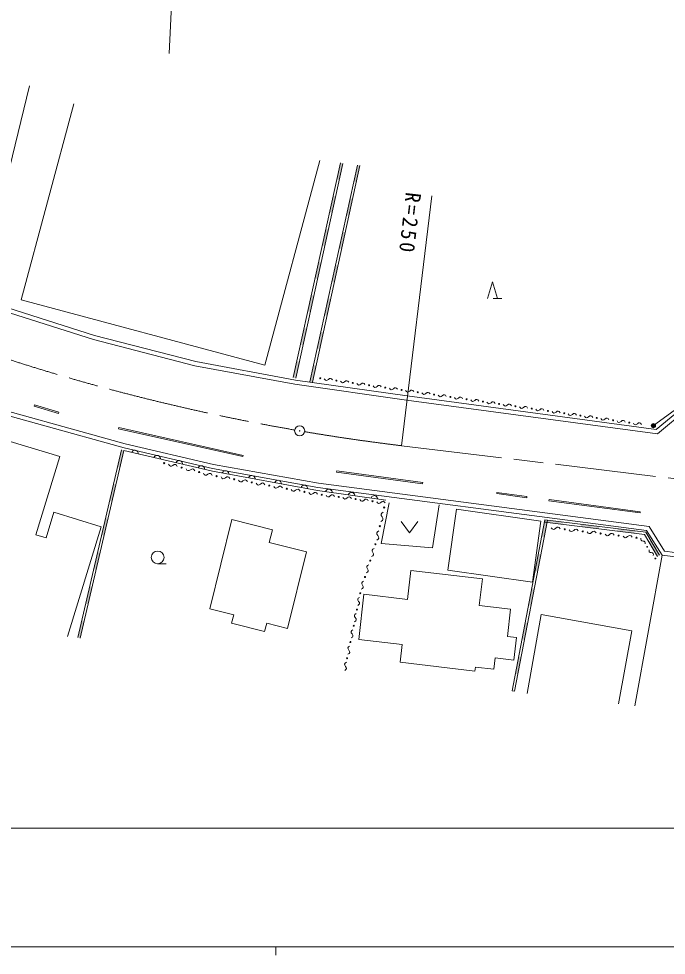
# Model space of a CAD drawing. Units: millimetres, scale not verified. Extents: x 40000 to 680000, y 20000 to 380000.
# Drawn here: x 137330 to 214537, y 204000 to 315685 of the extents above; entities that cross this region are included whole.
import ezdxf

# ---------------------------------------------------------------- set-up
doc = ezdxf.new("R2010")
doc.units = ezdxf.units.MM
doc.header["$LTSCALE"] = 1000
doc.linetypes.add('CHAIN', pattern=[18.5, 12, -1.5, 3.5, -1.5])
for name, color, linetype, lineweight in [('M-BGD', 7, 'Continuous', 13), ('M-BMK', 2, 'CHAIN', 13), ('M-BMK-SRVR', 3, 'Continuous', 13), ('M-STR-HTXT', 7, 'Continuous', 13), ('M-TTL-BAND', 7, 'Continuous', 13)]:
    doc.layers.add(name, color=color, linetype=linetype, lineweight=lineweight)
doc.styles.add('ＭＳ ゴシック', font='')
doc.styles.get('ＭＳ ゴシック').set_extended_font_data('MS Gothic')

msp = doc.modelspace()

# ---------------------------------------------------------------- hatches: boundary and pattern name
at = {"layer": 'M-BGD'}
for points in [[(175686, 298504), (175254, 296533), (175547, 296469), (175979, 298440)], [(177573, 296177), (178009, 298164), (177716, 298228), (177280, 296241)], [(174822, 294563), (174390, 292592), (174683, 292527), (175115, 294498)], [(176702, 292202), (177138, 294190), (176845, 294254), (176409, 292267)], [(173958, 290621), (173526, 288650), (173819, 288586), (174251, 290557)], [(175831, 288228), (176267, 290215), (175974, 290279), (175538, 288292)], [(173094, 286679), (172662, 284708), (172955, 284644), (173387, 286615)], [(174960, 284253), (175396, 286241), (175103, 286305), (174667, 284318)], [(172230, 282737), (171798, 280766), (172091, 280702), (172523, 282673)], [(174089, 280279), (174524, 282266), (174231, 282330), (173796, 280343)], [(171366, 278795), (170934, 276824), (171227, 276760), (171659, 278731)], [(173218, 276305), (173653, 278292), (173360, 278356), (172925, 276369)], [(170502, 274853), (170070, 272883), (170363, 272818), (170795, 274789)], [(172347, 272330), (172782, 274317), (172489, 274382), (172054, 272394)], [(149403, 262168), (149877, 264203), (149585, 264271), (149111, 262236)], [(148455, 258097), (148929, 260133), (148637, 260201), (148163, 258165)], [(147507, 254027), (147981, 256062), (147689, 256130), (147214, 254095)], [(200076, 255936), (199683, 253896), (199978, 253840), (200371, 255880)], [(202235, 255669), (200076, 255936), (200040, 255639), (202198, 255372)], [(206551, 255135), (204393, 255402), (204356, 255105), (206514, 254838)], [(210867, 254601), (208709, 254868), (208672, 254571), (210830, 254304)], [(213743, 251694), (212688, 253469), (212430, 253316), (213485, 251541)], [(146558, 249956), (147033, 251992), (146740, 252060), (146266, 250024)], [(199290, 251856), (198897, 249816), (199191, 249759), (199584, 251800)], [(145610, 245886), (146084, 247921), (145792, 247989), (145318, 245954)], [(198503, 247776), (198110, 245736), (198405, 245679), (198798, 247719)], [(144662, 241815), (145136, 243851), (144844, 243919), (144370, 241883)], [(197717, 243696), (197324, 241656), (197618, 241599), (198011, 243639)], [(196930, 239616), (196537, 237576), (196832, 237519), (197225, 239559)]]:
    msp.add_hatch(color=256, dxfattribs=at).paths.add_polyline_path(points)

# ---------------------------------------------------------------- linework, layer by layer
for p, q in [((138612, 307690), (132434, 282336)), ((173214, 298777), (166657, 274355)), ((175686, 298504), (170070, 272883)), ((175979, 298440), (170363, 272818)), ((172054, 272394), (177716, 298228)), ((172347, 272330), (178009, 298164)), ((193908, 282305), (194948, 282305)), ((139226, 269632), (139183, 269489)), ((142066, 268621), (139183, 269489)), ((142109, 268765), (139226, 269632)), ((213006, 267162), (216802, 269937)), ((142109, 268765), (142066, 268621)), ((149250, 266930), (149218, 266784)), ((164075, 263617), (149250, 266930)), ((164043, 263471), (149218, 266784)), ((142215, 263481), (136323, 265281)), ((144370, 241883), (149585, 264271)), ((144662, 241815), (149877, 264203)), ((164075, 263617), (164043, 263471)), ((139365, 254151), (142215, 263481)), ((175246, 261758), (175225, 261610)), ((185481, 260219), (175225, 261610)), ((185501, 260368), (175246, 261758)), ((185501, 260368), (185481, 260219)), ((194340, 259197), (194320, 259048)), ((197915, 258715), (194340, 259197)), ((197895, 258566), (194320, 259048)), ((197915, 258715), (197895, 258566)), ((200546, 258200), (200566, 258349)), ((211423, 256749), (200546, 258200)), ((211443, 256897), (200566, 258349)), ((211443, 256897), (211423, 256749)), ((140583, 253779), (141513, 256822)), ((141513, 256822), (147160, 255097)), ((200076, 255936), (196144, 235536)), ((200371, 255880), (196438, 235479)), ((200076, 255936), (200040, 255639)), ((212106, 254448), (200076, 255936)), ((143159, 241999), (147160, 255097)), ((167574, 254749), (167197, 253240)), ((211923, 254168), (200040, 255639)), ((139365, 254151), (140583, 253779)), ((213485, 251541), (211923, 254168)), ((213743, 251694), (212106, 254448)), ((167197, 253240), (171660, 252125)), ((171660, 252125), (169378, 242985)), ((210795, 233749), (214030, 251719)), ((153893, 250680), (154893, 250680)), ((183673, 246443), (184079, 249901)), ((184079, 249901), (192618, 248900)), ((192618, 248900), (192245, 245709)), ((177862, 241648), (178495, 247050)), ((183673, 246443), (178495, 247050)), ((192245, 245709), (195976, 245272)), ((162958, 244588), (160096, 245303)), ((195976, 245272), (195593, 242007)), ((162713, 243607), (162958, 244588)), ((166648, 242624), (162713, 243607)), ((166893, 243605), (166648, 242624)), ((169378, 242985), (166893, 243605)), ((210428, 242689), (208861, 233985)), ((183040, 241042), (177862, 241648)), ((195593, 242007), (196692, 241879)), ((196692, 241879), (196378, 239197)), ((182794, 238939), (183040, 241042)), ((194146, 239459), (193988, 238108)), ((196378, 239197), (194146, 239459)), ((191725, 237893), (182794, 238939)), ((191781, 238366), (191725, 237893)), ((193988, 238108), (191781, 238366)), ((196144, 235536), (196438, 235479))]:
    msp.add_line(p, q, dxfattribs=at)
for points in [[(563360, 311932), (547383, 307527), (473119, 293255), (346790, 268424), (319843, 262968), (308737, 260959), (300718, 259979), (290958, 259208), (275621, 259643), (259039, 261197), (224766, 264801), (221634, 268319), (217045, 269114), (213497, 266190), (183566, 270212), (170238, 272103), (158334, 274301), (146226, 277442), (132073, 281926), (123300, 285402), (115383, 288709), (78929, 304515)], [(563212, 312410), (547269, 308014), (473024, 293746), (346692, 268914), (319749, 263459), (308663, 261453), (300668, 260477), (290946, 259708), (275651, 260143), (259088, 261694), (225011, 265278), (221891, 268782), (216905, 269646), (213347, 266715), (183636, 270707), (170318, 272597), (158443, 274789), (146365, 277923), (132241, 282397), (123489, 285866), (115579, 289169), (79128, 304973)], [(166657, 274355), (137632, 282147), (143910, 305531)], [(74307, 293883), (111004, 277913), (126616, 271312), (130403, 269935), (149906, 264496), (160435, 262036), (173001, 259795), (183009, 258474), (212187, 254669), (214030, 251719), (220606, 250882), (224905, 253494), (257873, 249584), (274634, 248212), (287487, 247785), (297717, 248161), (309986, 249630), (322302, 251613), (376571, 262480), (398839, 266879), (487570, 284132), (549482, 296095), (561206, 298981), (566844, 300721)], [(74506, 294342), (111201, 278372), (126798, 271777), (130555, 270412), (150030, 264980), (160536, 262526), (173077, 260290), (183074, 258970), (212486, 255134), (214329, 252185), (220496, 251400), (224793, 254011), (257923, 250082), (274663, 248711), (287486, 248285), (297678, 248660)], [(193228, 282305), (193828, 284305), (194428, 282305)], [(173762, 272746), (173867, 272612), (173982, 272556), (174109, 272577), (174247, 272676), (174385, 272775), (174512, 272796), (174628, 272740), (174732, 272606)], [(175702, 272467), (175806, 272333), (175922, 272277), (176049, 272298), (176187, 272397), (176325, 272496), (176451, 272517), (176567, 272461), (176672, 272327)], [(177641, 272188), (177746, 272054), (177861, 271998), (177988, 272019), (178126, 272118), (178264, 272217), (178391, 272238), (178506, 272182), (178611, 272048)], [(179581, 271909), (179685, 271775), (179801, 271719), (179928, 271740), (180066, 271839), (180204, 271938), (180330, 271960), (180446, 271903), (180551, 271769)], [(181520, 271630), (181625, 271496), (181740, 271440), (181867, 271461), (182005, 271560), (182143, 271659), (182270, 271681), (182386, 271624), (182490, 271491)], [(183460, 271351), (183564, 271217), (183680, 271161), (183807, 271182), (183945, 271281), (184083, 271380), (184209, 271402), (184325, 271345), (184430, 271212)], [(185399, 271072), (185504, 270938), (185619, 270882), (185746, 270903), (185884, 271002), (186022, 271101), (186149, 271123), (186265, 271066), (186369, 270933)], [(187339, 270793), (187443, 270659), (187559, 270603), (187686, 270624), (187824, 270723), (187962, 270822), (188088, 270844), (188204, 270787), (188309, 270654)], [(189278, 270514), (189383, 270380), (189498, 270324), (189625, 270345), (189763, 270444), (189901, 270543), (190028, 270565), (190144, 270508), (190248, 270375)], [(191218, 270235), (191322, 270101), (191438, 270045), (191565, 270066), (191703, 270165), (191841, 270264), (191967, 270286), (192083, 270229), (192188, 270096)], [(193157, 269956), (193262, 269822), (193377, 269766), (193504, 269788), (193642, 269886), (193780, 269985), (193907, 270007), (194023, 269951), (194127, 269817)], [(195097, 269677), (195201, 269543), (195317, 269487), (195444, 269509), (195582, 269607), (195720, 269706), (195847, 269728), (195962, 269672), (196067, 269538)], [(197036, 269398), (197141, 269264), (197256, 269208), (197383, 269230), (197521, 269329), (197659, 269427), (197786, 269449), (197902, 269393), (198006, 269259)], [(198976, 269119), (199080, 268985), (199196, 268929), (199323, 268951), (199461, 269050), (199599, 269148), (199725, 269170), (199841, 269114), (199946, 268980)], [(200915, 268840), (201020, 268707), (201136, 268650), (201262, 268672), (201400, 268771), (201538, 268870), (201665, 268891), (201781, 268835), (201885, 268701)], [(202855, 268561), (202959, 268428), (203075, 268371), (203202, 268393), (203340, 268492), (203478, 268591), (203604, 268612), (203720, 268556), (203825, 268422)], [(204794, 268282), (204899, 268149), (205014, 268092), (205141, 268114), (205279, 268213), (205417, 268312), (205544, 268333), (205660, 268277), (205764, 268143)], [(206734, 268003), (206838, 267870), (206954, 267813), (207081, 267835), (207219, 267934), (207357, 268033), (207484, 268054), (207599, 267998), (207704, 267864)], [(208673, 267724), (208778, 267591), (208894, 267534), (209020, 267556), (209158, 267655), (209296, 267754), (209423, 267775), (209539, 267719), (209643, 267585)], [(210613, 267446), (210717, 267312), (210833, 267255), (210960, 267277), (211098, 267376), (211236, 267475), (211363, 267496), (211478, 267440), (211583, 267306)], [(149877, 264203), (160427, 261726), (172950, 259439), (181086, 258282)], [(151586, 263802), (151576, 263903), (151548, 263992), (151488, 264088), (151421, 264153), (151335, 264206), (151211, 264235), (151110, 264226), (151021, 264198), (150925, 264138), (150860, 264071), (150807, 263985)], [(154223, 263183), (154214, 263284), (154185, 263373), (154126, 263469), (154059, 263534), (153973, 263587), (153848, 263616), (153747, 263607), (153659, 263578), (153562, 263519), (153497, 263452), (153444, 263366)], [(155190, 262554), (155289, 262396), (155408, 262321), (155549, 262330), (155711, 262422), (155873, 262513), (156014, 262522), (156134, 262447), (156233, 262289)], [(156861, 262564), (156851, 262664), (156823, 262753), (156763, 262850), (156696, 262915), (156610, 262968), (156486, 262997), (156385, 262988), (156296, 262959), (156200, 262900), (156135, 262833), (156082, 262747)], [(157275, 262024), (157374, 261866), (157493, 261791), (157634, 261799), (157796, 261891), (157959, 261983), (158100, 261992), (158219, 261917), (158318, 261759)], [(159498, 261945), (159489, 262045), (159460, 262134), (159401, 262230), (159334, 262295), (159248, 262348), (159123, 262378), (159022, 262368), (158934, 262340), (158837, 262280), (158772, 262214), (158719, 262127)], [(159360, 261494), (159459, 261335), (159578, 261260), (159719, 261269), (159882, 261361), (160044, 261453), (160185, 261461), (160304, 261387), (160403, 261228)], [(162386, 261368), (162372, 261469), (162339, 261556), (162275, 261649), (162205, 261711), (162116, 261759), (161990, 261782), (161890, 261768), (161803, 261735), (161710, 261671), (161648, 261601), (161599, 261512)], [(161449, 261041), (161557, 260892), (161681, 260827), (161819, 260846), (161972, 260948), (162125, 261050), (162264, 261069), (162387, 261003), (162495, 260854)], [(163542, 260667), (163650, 260518), (163773, 260453), (163912, 260472), (164065, 260574), (164218, 260676), (164356, 260695), (164480, 260629), (164588, 260480)], [(165517, 260797), (165503, 260897), (165470, 260984), (165405, 261077), (165335, 261139), (165247, 261187), (165121, 261210), (165020, 261196), (164933, 261163), (164840, 261099), (164778, 261029), (164730, 260940)], [(165634, 260293), (165743, 260144), (165866, 260079), (166004, 260098), (166158, 260200), (166311, 260302), (166449, 260321), (166572, 260255), (166681, 260106)], [(168647, 260225), (168633, 260325), (168600, 260412), (168536, 260505), (168466, 260567), (168377, 260615), (168251, 260638), (168151, 260624), (168064, 260591), (167971, 260527), (167909, 260457), (167860, 260368)], [(167727, 259919), (167835, 259770), (167959, 259705), (168097, 259724), (168250, 259826), (168404, 259928), (168542, 259947), (168665, 259881), (168773, 259732)], [(169820, 259545), (169928, 259396), (170051, 259331), (170190, 259350), (170343, 259452), (170496, 259554), (170635, 259573), (170758, 259507), (170866, 259358)], [(171778, 259653), (171764, 259753), (171731, 259840), (171666, 259933), (171596, 259995), (171508, 260044), (171382, 260067), (171282, 260052), (171194, 260019), (171101, 259955), (171040, 259885), (170991, 259796)], [(171913, 259171), (172021, 259022), (172144, 258957), (172282, 258976), (172436, 259078), (172589, 259180), (172727, 259199), (172850, 259133), (172959, 258984)], [(174702, 259190), (174684, 259289), (174647, 259375), (174579, 259466), (174507, 259524), (174416, 259570), (174290, 259588), (174190, 259569), (174104, 259533), (174014, 259465), (173955, 259393), (173910, 259302)], [(177414, 258804), (177396, 258904), (177359, 258990), (177291, 259080), (177219, 259139), (177128, 259184), (177002, 259202), (176902, 259184), (176816, 259148), (176726, 259080), (176667, 259007), (176622, 258917)], [(173967, 258855), (174077, 258718), (174198, 258661), (174329, 258685), (174471, 258790), (174612, 258895), (174743, 258919), (174864, 258863), (174975, 258725)], [(175983, 258596), (176093, 258459), (176214, 258402), (176345, 258427), (176486, 258531), (176628, 258636), (176759, 258660), (176880, 258604), (176990, 258467)], [(177998, 258337), (178109, 258200), (178230, 258143), (178361, 258168), (178502, 258272), (178644, 258377), (178775, 258401), (178896, 258345), (179006, 258208)], [(180126, 258419), (180108, 258518), (180071, 258604), (180003, 258695), (179931, 258754), (179840, 258799), (179714, 258817), (179614, 258799), (179528, 258762), (179438, 258694), (179379, 258622), (179334, 258531)], [(180014, 258078), (180125, 257941), (180245, 257885), (180377, 257909), (180518, 258013), (180660, 258118), (180791, 258142), (180912, 258086), (181022, 257949)], [(181515, 257939), (180527, 253086), (186655, 252573), (187478, 257720)], [(160096, 245303), (162755, 255953), (167574, 254749)], [(180770, 256835), (180605, 256727), (180529, 256597), (180542, 256448), (180644, 256279), (180746, 256109), (180759, 255960), (180683, 255831), (180518, 255722)], [(182912, 255719), (183912, 254359), (184912, 255719)], [(201901, 254862), (201782, 255006), (201653, 255064), (201515, 255037), (201366, 254924), (201217, 254812), (201079, 254785), (200950, 254843), (200832, 254987)], [(204039, 254611), (203920, 254755), (203791, 254814), (203653, 254787), (203504, 254674), (203355, 254561), (203217, 254534), (203088, 254593), (202970, 254737)], [(180266, 254609), (180101, 254500), (180025, 254371), (180038, 254222), (180140, 254052), (180242, 253883), (180255, 253734), (180179, 253605), (180014, 253496)], [(206177, 254361), (206058, 254505), (205929, 254563), (205791, 254536), (205642, 254423), (205493, 254311), (205355, 254284), (205226, 254342), (205108, 254486)], [(208314, 254110), (208196, 254254), (208067, 254313), (207929, 254286), (207780, 254173), (207631, 254060), (207493, 254033), (207364, 254092), (207246, 254236)], [(210452, 253860), (210334, 254004), (210205, 254062), (210067, 254035), (209918, 253923), (209769, 253810), (209631, 253783), (209502, 253841), (209383, 253985)], [(212013, 253046), (212034, 253191), (212000, 253297), (211911, 253363), (211767, 253390), (211623, 253418), (211534, 253484), (211500, 253590), (211521, 253735)], [(179702, 252521), (179547, 252437), (179469, 252328), (179469, 252193), (179547, 252034), (179625, 251875), (179625, 251741), (179547, 251631), (179391, 251547)], [(212995, 251669), (213016, 251814), (212982, 251919), (212893, 251986), (212749, 252013), (212605, 252040), (212516, 252107), (212482, 252212), (212504, 252357)], [(179080, 250573), (178924, 250488), (178846, 250379), (178846, 250245), (178924, 250086), (179002, 249926), (179002, 249792), (178924, 249683), (178769, 249598)], [(178457, 248624), (178301, 248540), (178224, 248430), (178224, 248296), (178302, 248137), (178380, 247978), (178380, 247843), (178302, 247734), (178146, 247650)], [(177951, 246682), (177810, 246584), (177747, 246471), (177762, 246342), (177853, 246198), (177945, 246053), (177960, 245924), (177896, 245811), (177756, 245714)], [(177561, 244746), (177420, 244648), (177357, 244535), (177371, 244406), (177463, 244261), (177555, 244117), (177569, 243988), (177506, 243875), (177366, 243777)], [(197944, 235202), (199641, 244631), (210428, 242689)], [(177171, 242809), (177030, 242712), (176967, 242599), (176981, 242470), (177073, 242325), (177165, 242181), (177179, 242052), (177116, 241939), (176976, 241841)], [(176781, 240873), (176640, 240776), (176577, 240662), (176591, 240534), (176683, 240389), (176775, 240245), (176789, 240116), (176726, 240003), (176586, 239905)], [(176391, 238937), (176250, 238839), (176187, 238726), (176201, 238597), (176293, 238453), (176385, 238309), (176399, 238180), (176336, 238067), (176195, 237969)]]:
    msp.add_lwpolyline(points, dxfattribs=at)
msp.add_lwpolyline([(199600, 255759), (189507, 257186), (188481, 249937), (198574, 248509)], close=True, dxfattribs=at)
for centre, radius in [((173277, 272816), 58.8), ((173277, 272816), 39.2), ((173277, 272816), 19.6), ((173277, 272816), 2), ((175217, 272537), 58.8), ((175217, 272537), 39.2), ((175217, 272537), 19.6), ((175217, 272537), 2), ((177156, 272258), 58.8), ((177156, 272258), 39.2), ((177156, 272258), 19.6), ((177156, 272258), 2), ((179096, 271979), 58.8), ((179096, 271979), 39.2), ((179096, 271979), 19.6), ((179096, 271979), 2), ((181035, 271700), 58.8), ((181035, 271700), 39.2), ((181035, 271700), 19.6), ((181035, 271700), 2), ((182975, 271421), 58.8), ((182975, 271421), 39.2), ((182975, 271421), 19.6), ((182975, 271421), 2), ((184914, 271142), 58.8), ((184914, 271142), 39.2), ((184914, 271142), 19.6), ((184914, 271142), 2), ((186854, 270863), 58.8), ((186854, 270863), 39.2), ((186854, 270863), 19.6), ((186854, 270863), 2), ((188793, 270584), 58.8), ((188793, 270584), 39.2), ((188793, 270584), 19.6), ((188793, 270584), 2), ((190733, 270305), 58.8), ((190733, 270305), 39.2), ((190733, 270305), 19.6), ((190733, 270305), 2), ((192672, 270026), 58.8), ((192672, 270026), 39.2), ((192672, 270026), 19.6), ((192672, 270026), 2), ((194612, 269747), 58.8), ((194612, 269747), 39.2), ((194612, 269747), 19.6), ((194612, 269747), 2), ((196551, 269468), 58.8), ((196551, 269468), 39.2), ((196551, 269468), 19.6), ((196551, 269468), 2), ((198491, 269189), 58.8), ((198491, 269189), 39.2), ((198491, 269189), 19.6), ((198491, 269189), 2), ((200431, 268910), 58.8), ((200431, 268910), 39.2), ((200431, 268910), 19.6), ((200431, 268910), 2), ((202370, 268631), 58.8), ((202370, 268631), 39.2), ((202370, 268631), 19.6), ((202370, 268631), 2), ((204309, 268352), 58.8), ((204309, 268352), 39.2), ((204309, 268352), 19.6), ((204309, 268352), 2), ((206249, 268073), 58.8), ((206249, 268073), 39.2), ((206249, 268073), 19.6), ((206249, 268073), 2), ((208189, 267794), 58.8), ((208189, 267794), 39.2), ((208189, 267794), 19.6), ((208189, 267794), 2), ((210128, 267515), 58.8), ((210128, 267515), 39.2), ((210128, 267515), 19.6), ((210128, 267515), 2), ((213006, 267162), 250), ((213006, 267162), 220), ((213006, 267162), 190), ((213006, 267162), 160), ((213006, 267162), 130), ((213006, 267162), 100), ((213006, 267162), 70), ((213006, 267162), 40), ((213006, 267162), 10), ((154669, 262687), 64.5), ((154669, 262687), 43), ((154669, 262687), 21.5), ((154669, 262687), 2.2), ((156754, 262156), 64.5), ((156754, 262156), 43), ((156754, 262156), 21.5), ((156754, 262156), 2.2), ((158839, 261626), 64.5), ((158839, 261626), 43), ((158839, 261626), 21.5), ((158839, 261626), 2.2), ((160926, 261135), 63.8), ((160926, 261135), 42.5), ((160926, 261135), 21.3), ((160926, 261135), 2.1), ((163019, 260761), 63.8), ((163019, 260761), 42.5), ((163019, 260761), 21.3), ((163019, 260761), 2.1), ((165111, 260387), 63.8), ((165111, 260387), 42.5), ((165111, 260387), 21.3), ((165111, 260387), 2.1), ((167204, 260013), 63.8), ((167204, 260013), 42.5), ((167204, 260013), 21.3), ((167204, 260013), 2.1), ((169297, 259639), 63.8), ((169297, 259639), 42.5), ((169297, 259639), 21.3), ((169297, 259639), 2.1), ((171389, 259265), 63.8), ((171389, 259265), 42.5), ((171389, 259265), 21.3), ((171389, 259265), 2.1), ((173463, 258920), 61), ((173463, 258920), 40.6), ((173463, 258920), 20.3), ((173463, 258920), 2), ((175479, 258661), 61), ((175479, 258661), 40.6), ((175479, 258661), 20.3), ((175479, 258661), 2), ((177494, 258402), 61), ((177494, 258402), 40.6), ((177494, 258402), 20.3), ((177494, 258402), 2), ((179510, 258143), 61), ((179510, 258143), 40.6), ((179510, 258143), 20.3), ((179510, 258143), 2), ((180896, 257392), 68.5), ((180896, 257392), 45.7), ((180896, 257392), 22.8), ((180896, 257392), 2.3), ((180392, 255166), 68.5), ((180392, 255166), 45.7), ((180392, 255166), 22.8), ((180392, 255166), 2.3), ((202435, 254799), 64.6), ((202435, 254799), 43.1), ((202435, 254799), 21.5), ((202435, 254799), 2.2), ((204573, 254549), 64.6), ((204573, 254549), 43.1), ((204573, 254549), 21.5), ((204573, 254549), 2.2), ((206711, 254298), 64.6), ((206711, 254298), 43.1), ((206711, 254298), 21.5), ((206711, 254298), 2.2), ((208849, 254048), 64.6), ((208849, 254048), 43), ((208849, 254048), 21.5), ((208849, 254048), 2.2), ((210987, 253797), 64.6), ((210987, 253797), 43.1), ((210987, 253797), 21.5), ((210987, 253797), 2.2), ((179858, 253009), 61.4), ((179858, 253009), 40.9), ((179858, 253009), 20.5), ((179858, 253009), 2), ((212258, 252702), 50.8), ((212258, 252702), 33.8), ((212258, 252702), 16.9), ((212258, 252702), 1.7), ((153893, 251440), 760), ((213240, 251324), 50.8), ((213240, 251324), 33.8), ((213240, 251324), 16.9), ((213240, 251324), 1.7), ((179235, 251060), 61.4), ((179235, 251060), 40.9), ((179235, 251060), 20.5), ((179235, 251060), 2), ((178613, 249111), 61.4), ((178613, 249111), 40.9), ((178613, 249111), 20.5), ((178613, 249111), 2), ((178048, 247166), 59.2), ((178048, 247166), 39.5), ((178048, 247166), 19.8), ((178048, 247166), 2), ((177658, 245230), 59.3), ((177658, 245230), 39.5), ((177658, 245230), 19.8), ((177658, 245230), 2), ((177268, 243293), 59.2), ((177268, 243293), 39.5), ((177268, 243293), 19.8), ((177268, 243293), 2), ((176878, 241357), 59.3), ((176878, 241357), 39.5), ((176878, 241357), 19.8), ((176878, 241357), 2), ((176488, 239421), 59.2), ((176488, 239421), 39.5), ((176488, 239421), 19.8), ((176488, 239421), 2)]:
    msp.add_circle(centre, radius, dxfattribs=at)
at = {"layer": 'M-BMK'}
msp.add_line((182979, 264766), (258508, 255646), dxfattribs=at)
for start, end in [(246.50275, 260.16266), (260.43445, 263.11481)]:
    msp.add_arc((212949, 512963), 250000, start, end, dxfattribs=at)
at = {"layer": 'M-BMK-SRVR'}
msp.add_line((155273, 311532), (155730, 321121), dxfattribs=at)
for radius in [600, 24]:
    msp.add_circle((170827, 266537), radius, dxfattribs=at)
at = {"layer": 'M-STR-HTXT'}
for p, q in [((182979, 264766), (186575, 294550)), ((74307, 219163), (566844, 219163))]:
    msp.add_line(p, q, dxfattribs=at)
at = {"layer": 'M-TTL-BAND'}
for p, q in [((40000, 205000), (579000, 205000)), ((168000, 205000), (168000, 204000))]:
    msp.add_line(p, q, dxfattribs=at)

# ---------------------------------------------------------------- texts
at = {"layer": 'M-STR-HTXT', "insert": (183465, 295064), "char_height": 1833, "attachment_point": 7, "rotation": 263.5, "style": 'ＭＳ ゴシック'}
msp.add_mtext('\\T1.26;\\W0.95;R=250', dxfattribs=at)

doc.saveas('drawing.dxf')
